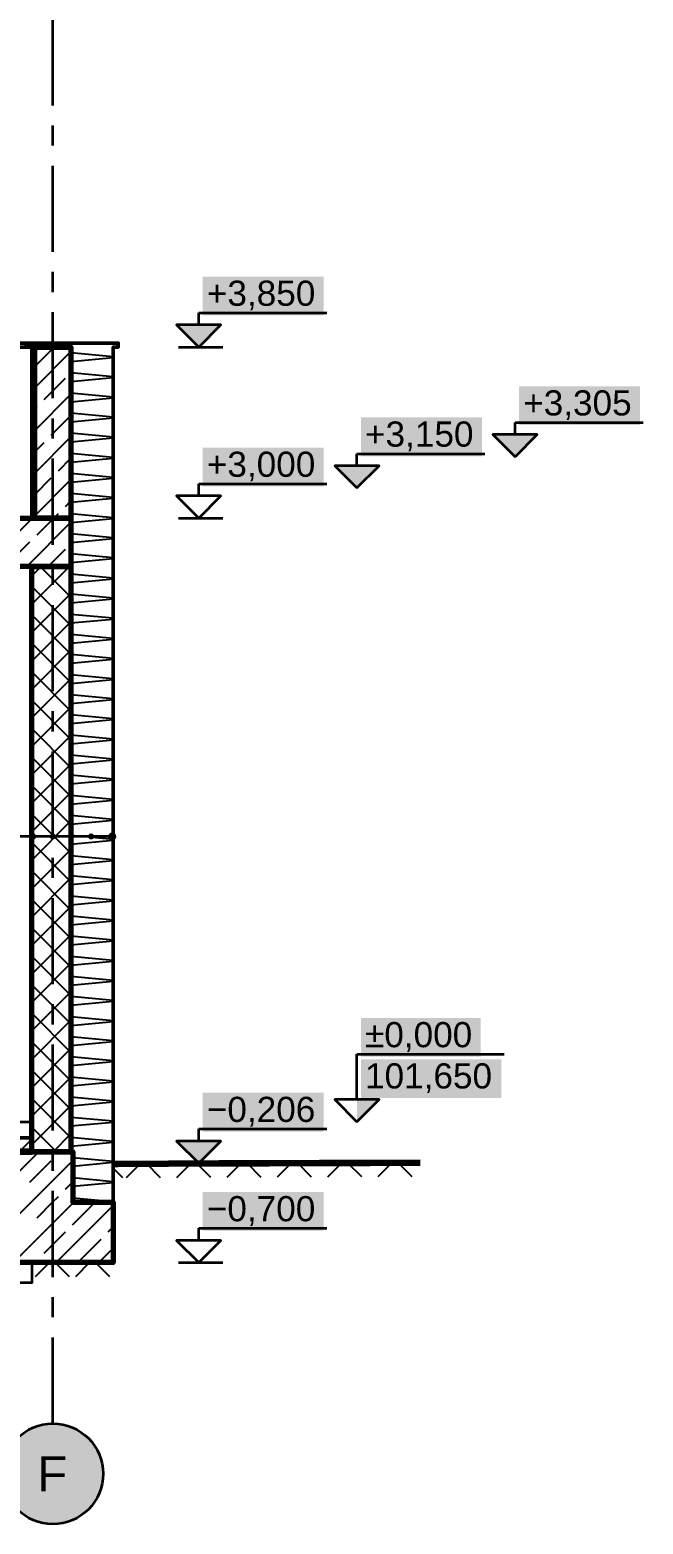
# Model space of a CAD drawing. Header units: metres. Extents: x -5.3 to 21.3, y -2 to 11.9.
# Drawn here: x 18.26 to 21.31, y -2 to 5.43 of the extents above; entities that cross this region are included whole.
import ezdxf

# ---------------------------------------------------------------- set-up
doc = ezdxf.new("R2010")
doc.units = ezdxf.units.M
doc.linetypes.add('PUNKTOWA', pattern=[10.5, 8.4, -1.05, 0, -1.05])
for name, color, linetype, lineweight in [('A-FUNDAMENTY', 7, 'Continuous', 50), ('A-IZOL-WODNA', 5, 'Continuous', 100), ('A-KRESKOWANIE', 8, 'Continuous', 18), ('A-MASKA', 7, 'Continuous', 18), ('A-OPISY', 2, 'Continuous', 25), ('A-OSIE', 1, 'PUNKTOWA', 25), ('A-RZEDNE', 1, 'Continuous', 25), ('A-SCIANY-IZOL', 4, 'Continuous', 35), ('A-SCIANY-KONSTR', 7, 'Continuous', 50), ('A-STROPY', 7, 'Continuous', 50), ('A-TEREN', 32, 'Continuous', 50), ('A-WARSTWY', 8, 'Continuous', 25)]:
    doc.layers.add(name, color=color, linetype=linetype, lineweight=lineweight)
doc.styles.add('PL_ARIAL', font='arial.ttf')

msp = doc.modelspace()

# ---------------------------------------------------------------- hatches: boundary and pattern name
at = {"layer": 'A-MASKA', "true_color": 0xffffff}
for points in [[(19.12, 4.0075), (19.7208, 4.0075), (19.7208, 4.2), (19.12, 4.2)], [(20.6915, 3.4625), (21.2923, 3.4625), (21.2923, 3.655), (20.6915, 3.655)], [(19.9058, 3.3075), (20.5065, 3.3075), (20.5065, 3.5), (19.9058, 3.5)], [(19.12, 3.1575), (19.7208, 3.1575), (19.7208, 3.35), (19.12, 3.35)], [(19.9058, 0.3225), (20.5001, 0.3225), (20.5001, 0.515), (19.9058, 0.515)], [(19.9058, 0.1175), (20.6025, 0.1175), (20.6025, 0.31), (19.9058, 0.31)], [(19.12, -0.0489), (19.7208, -0.0489), (19.7208, 0.1436), (19.12, 0.1436)], [(19.12, -0.5425), (19.7208, -0.5425), (19.7208, -0.35), (19.12, -0.35)]]:
    msp.add_hatch(color=7, dxfattribs=at).paths.add_polyline_path(points)
at = {"layer": 'A-OPISY', "true_color": 0x000000}
for points in [[(18.2925, 1.4175), (18.292, 1.4214), (18.2905, 1.425), (18.2881, 1.4281), (18.285, 1.4305), (18.2814, 1.432), (18.2775, 1.4325), (18.2736, 1.432), (18.27, 1.4305), (18.2669, 1.4281), (18.2645, 1.425), (18.263, 1.4214), (18.2625, 1.4175), (18.263, 1.4136), (18.2645, 1.41), (18.2669, 1.4069), (18.27, 1.4045), (18.2736, 1.403), (18.2775, 1.4025), (18.2814, 1.403), (18.285, 1.4045), (18.2881, 1.4069), (18.2905, 1.41), (18.292, 1.4136)], [(18.39, 1.4175), (18.3895, 1.4214), (18.388, 1.425), (18.3856, 1.4281), (18.3825, 1.4305), (18.3789, 1.432), (18.375, 1.4325), (18.3711, 1.432), (18.3675, 1.4305), (18.3644, 1.4281), (18.362, 1.425), (18.3605, 1.4214), (18.36, 1.4175), (18.3605, 1.4136), (18.362, 1.41), (18.3644, 1.4069), (18.3675, 1.4045), (18.3711, 1.403), (18.375, 1.4025), (18.3789, 1.403), (18.3825, 1.4045), (18.3856, 1.4069), (18.388, 1.41), (18.3895, 1.4136)], [(18.58, 1.4175), (18.5795, 1.4214), (18.578, 1.425), (18.5756, 1.4281), (18.5725, 1.4305), (18.5689, 1.432), (18.565, 1.4325), (18.5611, 1.432), (18.5575, 1.4305), (18.5544, 1.4281), (18.552, 1.425), (18.5505, 1.4214), (18.55, 1.4175), (18.5505, 1.4136), (18.552, 1.41), (18.5544, 1.4069), (18.5575, 1.4045), (18.5611, 1.403), (18.565, 1.4025), (18.5689, 1.403), (18.5725, 1.4045), (18.5756, 1.4069), (18.578, 1.41), (18.5795, 1.4136)], [(18.69, 1.4175), (18.6893, 1.4227), (18.6873, 1.4275), (18.6841, 1.4316), (18.68, 1.4348), (18.6752, 1.4368), (18.67, 1.4375), (18.6648, 1.4368), (18.66, 1.4348), (18.6559, 1.4316), (18.6527, 1.4275), (18.6507, 1.4227), (18.65, 1.4175), (18.6507, 1.4123), (18.6527, 1.4075), (18.6559, 1.4034), (18.66, 1.4002), (18.6648, 1.3982), (18.67, 1.3975), (18.6752, 1.3982), (18.68, 1.4002), (18.6841, 1.4034), (18.6873, 1.4075), (18.6893, 1.4123)], [(18.685, 1.4175), (18.6845, 1.4214), (18.683, 1.425), (18.6806, 1.4281), (18.6775, 1.4305), (18.6739, 1.432), (18.67, 1.4325), (18.6661, 1.432), (18.6625, 1.4305), (18.6594, 1.4281), (18.657, 1.425), (18.6555, 1.4214), (18.655, 1.4175), (18.6555, 1.4136), (18.657, 1.41), (18.6594, 1.4069), (18.6625, 1.4045), (18.6661, 1.403), (18.67, 1.4025), (18.6739, 1.403), (18.6775, 1.4045), (18.6806, 1.4069), (18.683, 1.41), (18.6845, 1.4136)]]:
    msp.add_hatch(color=7, dxfattribs=at).paths.add_polyline_path(points)
at = {"layer": 'A-OSIE', "true_color": 0xffffff}
msp.add_hatch(color=7, dxfattribs=at).paths.add_polyline_path([(18.625, -1.7502), (18.6229, -1.7176), (18.6165, -1.6855), (18.606, -1.6545), (18.5915, -1.6252), (18.5733, -1.598), (18.5518, -1.5734), (18.5272, -1.5519), (18.5, -1.5337), (18.4707, -1.5192), (18.4397, -1.5087), (18.4076, -1.5023), (18.375, -1.5002), (18.3424, -1.5023), (18.3103, -1.5087), (18.2793, -1.5192), (18.25, -1.5337), (18.2228, -1.5519), (18.1982, -1.5734), (18.1767, -1.598), (18.1585, -1.6252), (18.144, -1.6545), (18.1335, -1.6855), (18.1271, -1.7176), (18.125, -1.7502), (18.1271, -1.7828), (18.1335, -1.8149), (18.144, -1.8459), (18.1585, -1.8752), (18.1767, -1.9024), (18.1982, -1.927), (18.2228, -1.9485), (18.25, -1.9667), (18.2793, -1.9812), (18.3103, -1.9917), (18.3424, -1.9981), (18.375, -2.0002), (18.4076, -1.9981), (18.4397, -1.9917), (18.4707, -1.9812), (18.5, -1.9667), (18.5272, -1.9485), (18.5518, -1.927), (18.5733, -1.9024), (18.5915, -1.8752), (18.606, -1.8459), (18.6165, -1.8149), (18.6229, -1.7828)])
at = {"layer": 'A-RZEDNE', "true_color": 0x000000}
for points in [[(19.1, 3.85), (19.21, 3.96), (18.99, 3.96)], [(20.6715, 3.305), (20.7815, 3.415), (20.5615, 3.415)], [(19.8858, 3.15), (19.9958, 3.26), (19.7758, 3.26)], [(19.8858, 0), (19.9958, 0.11), (19.8858, 0.11)], [(19.1, -0.2064), (19.21, -0.0964), (18.99, -0.0964)]]:
    msp.add_hatch(color=7, dxfattribs=at).paths.add_polyline_path(points)

# ---------------------------------------------------------------- linework, layer by layer
at = {"layer": 'A-FUNDAMENTY', "lineweight": 70, "ltscale": 0.05}
msp.add_lwpolyline([(-0.1, -0.15), (18.475, -0.15), (18.475, -0.15), (18.475, -0.15), (18.475, -0.4), (18.475, -0.4), (18.475, -0.4), (18.475, -0.4), (18.475, -0.4), (18.475, -0.4), (18.475, -0.4), (18.475, -0.4), (18.475, -0.4), (18.475, -0.4), (18.475, -0.4), (18.475, -0.4), (18.475, -0.4), (18.475, -0.4), (18.475, -0.4), (18.475, -0.4), (18.475, -0.4), (18.675, -0.4), (18.675, -0.4), (18.675, -0.4), (18.675, -0.7), (18.675, -0.7), (18.675, -0.7), (18.075, -0.7)], dxfattribs=at)
at = {"layer": 'A-IZOL-WODNA', "lineweight": 140, "ltscale": 0.05}
msp.add_lwpolyline([(12.22, -0.1475), (18.27, -0.1475)], dxfattribs=at)
at = {"layer": 'A-KRESKOWANIE', "lineweight": 25, "ltscale": 0.05}
for points in [[(18.1625, 3.85), (18.1625, 3.85), (18.3745, 3.87)], [(18.2675, 3), (18.2675, 3.85)], [(18.285, 3.6479), (18.465, 3.8279)], [(18.2964, 3.7653), (18.381, 3.85)], [(18.675, 3.8017), (18.465, 3.8215)], [(18.465, 3.7785), (18.675, 3.7983)], [(18.675, 3.7017), (18.465, 3.7215)], [(18.3317, 3.5886), (18.4378, 3.6946)], [(18.465, 3.6785), (18.675, 3.6983)], [(18.285, 3.4358), (18.465, 3.6158)], [(18.675, 3.6017), (18.465, 3.6215)], [(18.465, 3.5785), (18.675, 3.5983)], [(18.285, 3.5418), (18.2964, 3.5532)], [(18.3671, 3.4118), (18.465, 3.5097)], [(18.675, 3.5017), (18.465, 3.5215)], [(18.465, 3.4785), (18.675, 3.4983)], [(18.675, 3.4017), (18.465, 3.4215)], [(18.285, 3.2236), (18.465, 3.4036)], [(18.285, 3.3297), (18.3317, 3.3764)], [(18.465, 3.3785), (18.675, 3.3983)], [(18.4025, 3.235), (18.465, 3.2976)], [(18.675, 3.3017), (18.465, 3.3215)], [(18.465, 3.2785), (18.675, 3.2983)], [(18.285, 3.1176), (18.3671, 3.1997)], [(18.675, 3.2017), (18.465, 3.2215)], [(18.465, 3.1785), (18.675, 3.1983)], [(18.285, 3.0115), (18.465, 3.1915)], [(18.675, 3.1017), (18.465, 3.1215)], [(18.4378, 3.0582), (18.465, 3.0854)], [(18.465, 3.0785), (18.675, 3.0983)], [(18.0335, 2.76), (18.2735, 3)], [(18.2456, 2.76), (18.465, 2.9794)], [(18.2964, 2.9168), (18.3796, 3)], [(18.3796, 3), (18.4025, 3.0229)], [(18.675, 3.0017), (18.465, 3.0215)], [(18.465, 2.9785), (18.675, 2.9983)], [(18.675, 2.9017), (18.465, 2.9215)], [(18.465, 2.8785), (18.675, 2.8983)], [(18.155, 2.7754), (18.261, 2.8815)], [(18.3517, 2.76), (18.4378, 2.8461)], [(18.27, 2.5722), (18.4578, 2.76)], [(18.27, 2.7137), (18.3163, 2.76)], [(18.465, 2.6068), (18.3118, 2.76)], [(18.465, 2.7482), (18.4532, 2.76)], [(18.4578, 2.76), (18.465, 2.7672)], [(18.675, 2.8017), (18.465, 2.8215)], [(18.465, 2.7785), (18.675, 2.7983)], [(18.675, 2.7017), (18.465, 2.7215)], [(18.465, 2.6785), (18.675, 2.6983)], [(18.465, 2.4654), (18.27, 2.6604)], [(18.27, 2.4308), (18.465, 2.6258)], [(18.675, 2.6017), (18.465, 2.6215)], [(18.465, 2.5785), (18.675, 2.5983)], [(18.465, 2.3239), (18.27, 2.5189)], [(18.27, 2.2894), (18.465, 2.4844)], [(18.675, 2.5017), (18.465, 2.5215)], [(18.465, 2.4785), (18.675, 2.4983)], [(18.465, 2.1825), (18.27, 2.3775)], [(18.675, 2.4017), (18.465, 2.4215)], [(18.465, 2.3785), (18.675, 2.3983)], [(18.27, 2.148), (18.465, 2.343)], [(18.675, 2.3017), (18.465, 2.3215)], [(18.465, 2.0411), (18.27, 2.2361)], [(18.465, 2.2785), (18.675, 2.2983)], [(18.27, 2.0065), (18.465, 2.2015)], [(18.675, 2.2017), (18.465, 2.2215)], [(18.465, 2.1785), (18.675, 2.1983)], [(18.465, 1.8997), (18.27, 2.0947)], [(18.675, 2.1017), (18.465, 2.1215)], [(18.465, 2.0785), (18.675, 2.0983)], [(18.27, 1.8651), (18.465, 2.0601)], [(18.675, 2.0017), (18.465, 2.0215)], [(18.465, 1.7583), (18.27, 1.9533)], [(18.465, 1.9785), (18.675, 1.9983)], [(18.27, 1.7237), (18.465, 1.9187)], [(18.675, 1.9017), (18.465, 1.9215)], [(18.465, 1.8785), (18.675, 1.8983)], [(18.465, 1.6168), (18.27, 1.8118)], [(18.675, 1.8017), (18.465, 1.8215)], [(18.465, 1.7785), (18.675, 1.7983)], [(18.27, 1.5823), (18.465, 1.7773)], [(18.675, 1.7017), (18.465, 1.7215)], [(18.465, 1.4754), (18.27, 1.6704)], [(18.27, 1.4409), (18.465, 1.6359)], [(18.465, 1.6785), (18.675, 1.6983)], [(18.675, 1.6017), (18.465, 1.6215)], [(18.465, 1.5785), (18.675, 1.5983)], [(18.465, 1.334), (18.27, 1.529)], [(18.27, 1.2994), (18.465, 1.4944)], [(18.675, 1.5017), (18.465, 1.5215)], [(18.465, 1.4785), (18.675, 1.4983)], [(18.675, 1.4017), (18.465, 1.4215)], [(18.465, 1.1926), (18.27, 1.3876)], [(18.27, 1.158), (18.465, 1.353)], [(18.465, 1.3785), (18.675, 1.3983)], [(18.675, 1.3017), (18.465, 1.3215)], [(18.465, 1.2785), (18.675, 1.2983)], [(18.465, 1.0511), (18.27, 1.2461)], [(18.27, 1.0166), (18.465, 1.2116)], [(18.675, 1.2017), (18.465, 1.2215)], [(18.465, 1.1785), (18.675, 1.1983)], [(18.675, 1.1017), (18.465, 1.1215)], [(18.465, 0.9097), (18.27, 1.1047)], [(18.27, 0.8752), (18.465, 1.0702)], [(18.465, 1.0785), (18.675, 1.0983)], [(18.675, 1.0017), (18.465, 1.0215)], [(18.465, 0.9785), (18.675, 0.9983)], [(18.465, 0.7683), (18.27, 0.9633)], [(18.27, 0.7338), (18.465, 0.9288)], [(18.675, 0.9017), (18.465, 0.9215)], [(18.465, 0.8785), (18.675, 0.8983)], [(18.465, 0.6269), (18.27, 0.8219)], [(18.675, 0.8017), (18.465, 0.8215)], [(18.27, 0.5923), (18.465, 0.7873)], [(18.465, 0.7785), (18.675, 0.7983)], [(18.465, 0.4855), (18.27, 0.6805)], [(18.675, 0.7017), (18.465, 0.7215)], [(18.465, 0.6785), (18.675, 0.6983)], [(18.27, 0.4509), (18.465, 0.6459)], [(18.675, 0.6017), (18.465, 0.6215)], [(18.465, 0.5785), (18.675, 0.5983)], [(18.465, 0.344), (18.27, 0.539)], [(18.675, 0.5017), (18.465, 0.5215)], [(18.27, 0.3095), (18.465, 0.5045)], [(18.465, 0.4785), (18.675, 0.4983)], [(18.465, 0.2026), (18.27, 0.3976)], [(18.675, 0.4017), (18.465, 0.4215)], [(18.465, 0.3785), (18.675, 0.3983)], [(18.27, 0.1681), (18.465, 0.3631)], [(18.675, 0.3017), (18.465, 0.3215)], [(18.465, 0.2785), (18.675, 0.2983)], [(18.465, 0.0612), (18.27, 0.2562)], [(18.27, 0.0266), (18.465, 0.2216)], [(18.675, 0.2017), (18.465, 0.2215)], [(18.465, 0.1785), (18.675, 0.1983)], [(18.465, -0.0802), (18.27, 0.1148)], [(18.27, -0.1148), (18.465, 0.0802)], [(18.675, 0.1017), (18.465, 0.1215)], [(18.465, 0.0785), (18.675, 0.0983)], [(18.675, 0.0017), (18.465, 0.0215)], [(18.3934, -0.15), (18.27, -0.0266)], [(18.3762, -0.15), (18.465, -0.0612)], [(18.465, -0.0215), (18.675, -0.0017)], [(18.22, -0.1375), (18.27, -0.0875)], [(18.675, -0.0983), (18.465, -0.0785)], [(18.465, -0.1215), (18.675, -0.1017)], [(18.0555, -0.4), (18.3055, -0.15)], [(18.261, -0.3005), (18.3671, -0.1945)], [(18.2676, -0.4), (18.475, -0.1926)], [(18.4025, -0.1591), (18.4116, -0.15)], [(18.675, -0.1983), (18.475, -0.1795)], [(18.475, -0.2205), (18.675, -0.2017)], [(18.8104, -0.2084), (18.7399, -0.2793)], [(18.9106, -0.2787), (18.8396, -0.2082)], [(19.0604, -0.2074), (18.9899, -0.2783)], [(19.1606, -0.2777), (19.0896, -0.2072)], [(19.3104, -0.2064), (19.2399, -0.2773)], [(19.4106, -0.2767), (19.3396, -0.2062)], [(19.5604, -0.2054), (19.4899, -0.2763)], [(19.6606, -0.2757), (19.5896, -0.2052)], [(19.8104, -0.2044), (19.7399, -0.2753)], [(19.9106, -0.2747), (19.8396, -0.2042)], [(20.0604, -0.2034), (19.9899, -0.2743)], [(20.1606, -0.2737), (20.0896, -0.2032)], [(18.675, -0.2983), (18.475, -0.2795)], [(18.7231, -0.2794), (18.675, -0.2317)], [(18.3737, -0.4), (18.4025, -0.3712)], [(18.4378, -0.3359), (18.475, -0.2987)], [(18.475, -0.3205), (18.675, -0.3017)], [(18.075, -0.5926), (18.2676, -0.4)], [(18.1798, -0.7), (18.4798, -0.4)], [(18.2964, -0.4773), (18.3737, -0.4)], [(18.3919, -0.7), (18.675, -0.4169)], [(18.4732, -0.5127), (18.5792, -0.4066)], [(18.675, -0.3983), (18.475, -0.3795)], [(18.3317, -0.6541), (18.4378, -0.548)], [(18.5085, -0.6894), (18.6146, -0.5834)], [(18.6499, -0.548), (18.675, -0.5229)], [(18.604, -0.7), (18.675, -0.629)], [(18.2858, -0.7), (18.2964, -0.6894)], [(18.3579, -0.7), (18.2871, -0.7707)], [(18.4579, -0.7707), (18.3871, -0.7)], [(18.5579, -0.7), (18.4871, -0.7707)], [(18.6579, -0.7707), (18.5871, -0.7)]]:
    msp.add_lwpolyline(points, dxfattribs=at)
at = {"layer": 'A-OPISY', "lineweight": 35, "ltscale": 0.05}
msp.add_lwpolyline([(18.67, 1.4175), (17.77, 1.4175)], dxfattribs=at)
at = {"layer": 'A-OSIE', "linetype": 'PUNKTOWA', "lineweight": 35, "ltscale": 0.050945, "flags": 128}
msp.add_lwpolyline([(18.375, -1.5002), (18.375, 10.696)], dxfattribs=at)
at = {"layer": 'A-OSIE', "linetype": 'Continuous', "lineweight": 35, "ltscale": 0.05}
msp.add_circle((18.375, -1.7502), 0.25, dxfattribs=at)
at = {"layer": 'A-RZEDNE', "lineweight": 35, "ltscale": 0.05}
for points in [[(19.1, 3.96), (19.1, 4.02)], [(19.1, 4.02), (19.7358, 4.02)], [(19, 3.85), (19.22, 3.85)], [(20.6715, 3.415), (20.6715, 3.475)], [(20.6715, 3.475), (21.3073, 3.475)], [(19.8858, 3.26), (19.8858, 3.32)], [(19.8858, 3.32), (20.5215, 3.32)], [(19.1, 3.11), (19.1, 3.17)], [(19.1, 3.17), (19.7358, 3.17)], [(19, 3), (19.22, 3)], [(19.8858, 0.11), (19.8858, 0.335)], [(19.8858, 0.335), (20.6175, 0.335)], [(19.1, -0.0964), (19.1, -0.0364)], [(19.1, -0.0364), (19.7358, -0.0364)], [(19, -0.2064), (19.22, -0.2064)], [(19.1, -0.59), (19.1, -0.53)], [(19.1, -0.53), (19.7358, -0.53)], [(19, -0.7), (19.22, -0.7)]]:
    msp.add_lwpolyline(points, dxfattribs=at)
for points in [[(19.1, 3.85), (19.21, 3.96), (18.99, 3.96)], [(20.6715, 3.305), (20.7815, 3.415), (20.5615, 3.415)], [(19.8858, 3.15), (19.9958, 3.26), (19.7758, 3.26)], [(19.1, 3), (19.21, 3.11), (18.99, 3.11)], [(19.8858, 0), (19.9958, 0.11), (19.7758, 0.11)], [(19.1, -0.2064), (19.21, -0.0964), (18.99, -0.0964)], [(19.1, -0.7), (19.21, -0.59), (18.99, -0.59)]]:
    msp.add_lwpolyline(points, close=True, dxfattribs=at)
at = {"layer": 'A-SCIANY-IZOL', "lineweight": 50, "ltscale": 0.05}
for points in [[(18.155, 3.87), (18.7, 3.87), (18.7, 3.87), (18.7, 3.87), (18.7, 3.85), (18.7, 3.85), (18.7, 3.85), (18.675, 3.85), (18.675, 3.85), (18.675, 3.85), (18.675, 3.85), (18.675, 3.85), (18.675, 3.85), (18.675, 3.85), (18.675, 3.85), (18.675, 3.85), (18.675, 3.85), (18.675, 3.85), (18.675, 3.85), (18.675, 3.85), (18.675, 3.85), (18.675, 3.85), (18.675, 3.85), (18.675, 3.85), (18.675, -0.4), (18.675, -0.4), (18.675, -0.4), (18.475, -0.4), (18.475, -0.4), (18.475, -0.4), (18.475, -0.15), (18.475, -0.15), (18.475, -0.15), (18.475, -0.15), (18.475, -0.15), (18.475, -0.15), (18.475, -0.15), (18.475, -0.15), (18.475, -0.15), (18.475, -0.15), (18.475, -0.15), (18.475, -0.15), (18.475, -0.15), (18.475, -0.15), (18.475, -0.15), (18.475, -0.15), (18.475, -0.15), (18.465, -0.15), (18.465, -0.15), (18.465, -0.15), (18.465, 3.85), (18.465, 3.85), (18.465, 3.85), (18.465, 3.85), (18.465, 3.85), (18.465, 3.85), (18.465, 3.85), (18.465, 3.85), (18.465, 3.85), (18.465, 3.85), (18.465, 3.85), (18.465, 3.85), (18.465, 3.85), (18.465, 3.85), (18.465, 3.85), (18.465, 3.85), (18.465, 3.85), (18.155, 3.85)], [(18.185, 3.85), (18.285, 3.85), (18.285, 3.85), (18.285, 3.85), (18.285, 3), (18.285, 3), (18.285, 3), (18.185, 3)]]:
    msp.add_lwpolyline(points, dxfattribs=at)
msp.add_lwpolyline([(12.22, -0.145), (12.22, -0.145), (12.22, -0.08), (12.22, -0.08), (12.22, -0.08), (18.27, -0.08), (18.27, -0.08), (18.27, -0.08), (18.27, -0.145), (18.27, -0.145), (18.27, -0.145), (12.22, -0.145)], close=True, dxfattribs=at)
at = {"layer": 'A-SCIANY-KONSTR', "lineweight": 70, "ltscale": 0.05}
for points in [[(18.285, 3.85), (18.285, 3.85), (18.285, 3.85), (18.465, 3.85), (18.465, 3.85), (18.465, 3.85), (18.465, 3), (18.465, 3), (18.465, 3), (18.285, 3), (18.285, 3), (18.285, 3)], [(18.27, -0.15), (18.27, -0.15), (18.27, 2.76), (18.27, 2.76), (18.27, 2.76), (18.465, 2.76), (18.465, 2.76), (18.465, 2.76), (18.465, -0.15), (18.465, -0.15), (18.465, -0.15), (18.27, -0.15)]]:
    msp.add_lwpolyline(points, close=True, dxfattribs=at)
at = {"layer": 'A-STROPY', "lineweight": 70, "ltscale": 0.05}
msp.add_lwpolyline([(11.895, 3), (18.465, 3), (18.465, 3), (18.465, 3), (18.465, 2.76), (18.465, 2.76), (18.465, 2.76), (12.3, 2.76)], dxfattribs=at)
at = {"layer": 'A-TEREN', "lineweight": 140, "ltscale": 0.05}
msp.add_lwpolyline([(18.676, -0.2089), (18.7, -0.2088), (18.95, -0.2078), (19.2, -0.2068), (19.45, -0.2058), (19.7, -0.2048), (19.95, -0.2038), (20.2, -0.2028)], dxfattribs=at)
at = {"layer": 'A-WARSTWY', "lineweight": 35, "ltscale": 0.05}
msp.add_lwpolyline([(12.22, -0.08), (12.22, -0.08), (12.22, 0), (12.22, 0), (12.22, 0), (18.27, 0), (18.27, 0), (18.27, 0), (18.27, -0.08), (18.27, -0.08), (18.27, -0.08), (12.22, -0.08)], close=True, dxfattribs=at)
msp.add_lwpolyline([(18.075, -0.7), (18.27, -0.7), (18.27, -0.7), (18.27, -0.7), (18.27, -0.8002), (18.27, -0.8002), (18.27, -0.8002), (12.22, -0.8002)], dxfattribs=at)

# ---------------------------------------------------------------- texts
at = {"layer": 'A-OSIE', "style": 'PL_ARIAL'}
msp.add_text('F', height=0.175, dxfattribs=at).set_placement((18.2973, -1.8377))
at = {"layer": 'A-RZEDNE', "style": 'PL_ARIAL'}
for s, p in [('+3,850', (19.14, 4.055)), ('+3,305', (20.7115, 3.51)), ('+3,150', (19.9258, 3.355)), ('+3,000', (19.14, 3.205)), ('±0,000', (19.9258, 0.37)), ('101,650', (19.9258, 0.165)), ('−0,206', (19.14, -0.0014)), ('−0,700', (19.14, -0.495))]:
    msp.add_text(s, height=0.125, dxfattribs=at).set_placement(p)

doc.saveas('drawing.dxf')
